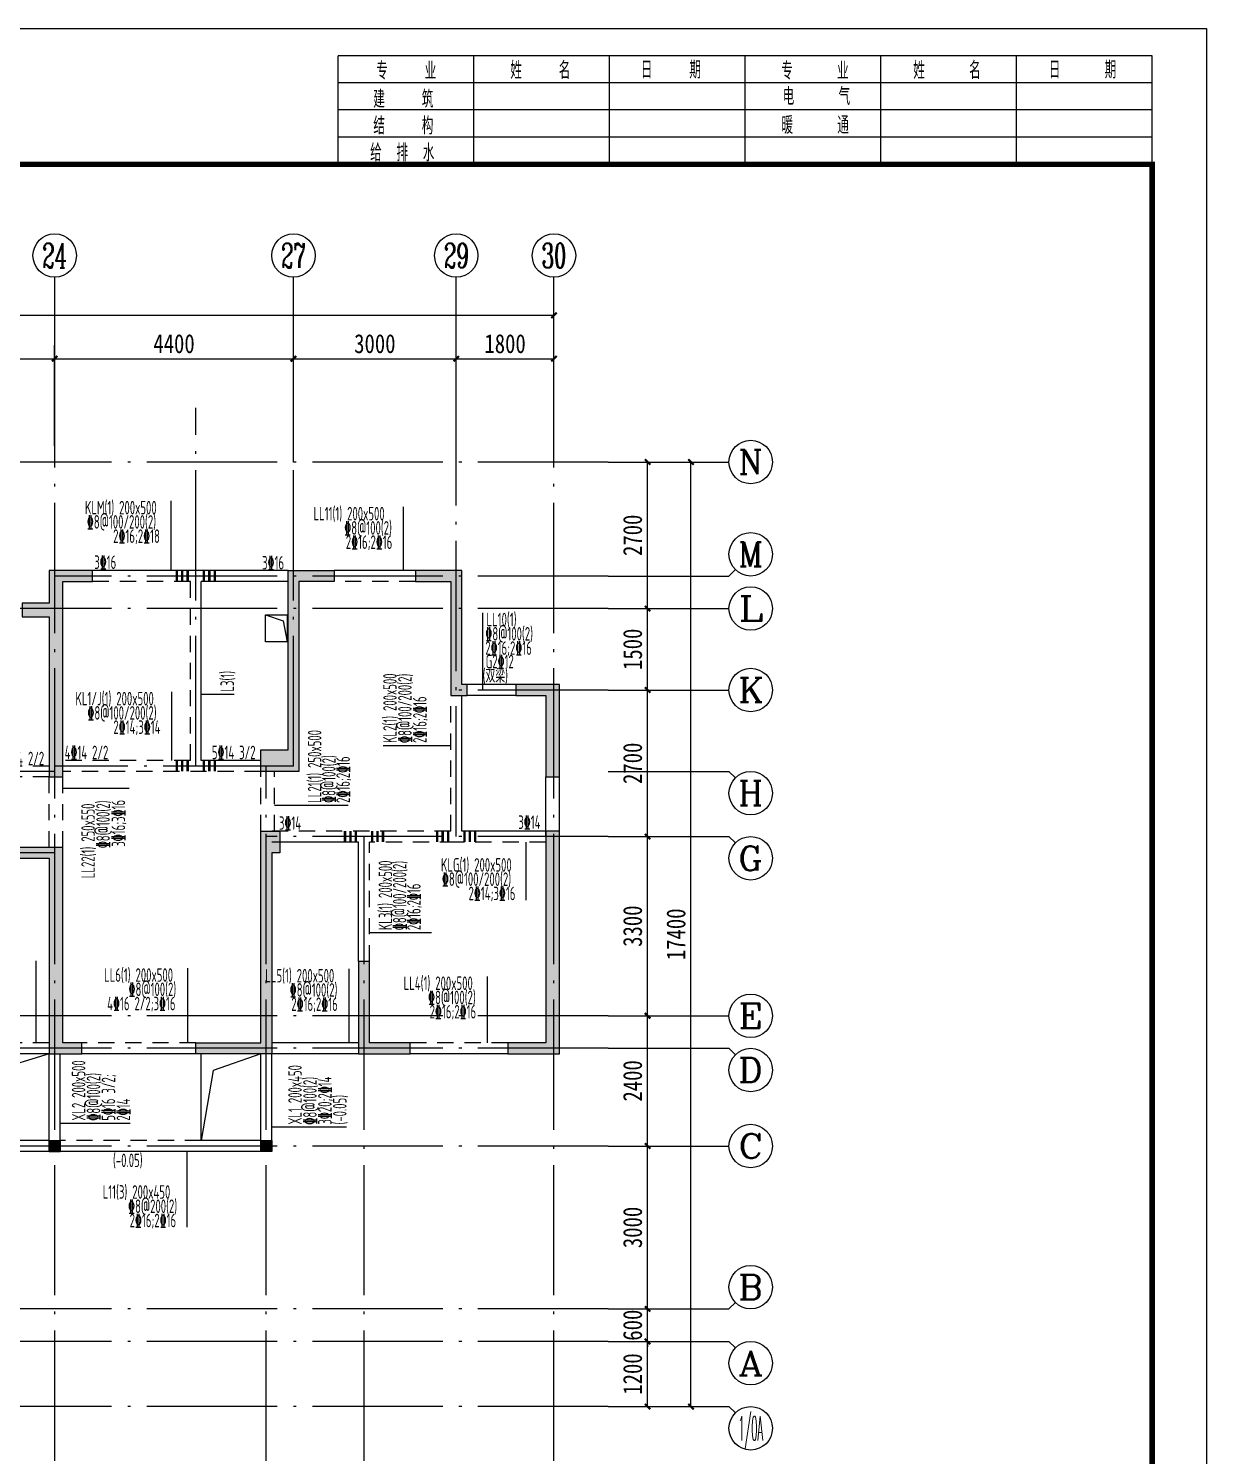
# Model space of a CAD drawing. Extents: x -144902 to 588294, y -160863 to 65494.
# Drawn here: x 495135 to 516840, y -27129 to -845 of the extents above; entities that cross this region are included whole.
import ezdxf
from ezdxf.enums import TextEntityAlignment as Align

# ---------------------------------------------------------------- set-up
doc = ezdxf.new("R2010")
doc.units = 0
doc.header["$LTSCALE"] = 100
doc.linetypes.add('3', pattern=[5, 3, -2])
doc.linetypes.add('ACAD_ISO04W100', pattern=[30.5, 24, -3, 0.5, -3])
doc.layers.get('0').update_dxf_attribs({"linetype": 'CONTINUOUS'})
doc.layers.get('Defpoints').update_dxf_attribs({"linetype": 'CONTINUOUS'})
for name, color, linetype in [('1508', 2, 'CONTINUOUS'), ('AXIS', 3, 'CONTINUOUS'), ('AXIS_TEXT', 7, 'CONTINUOUS'), ('DOTE', 253, 'ACAD_ISO04W100'), ('GZ', 7, 'CONTINUOUS'), ('HATCH', 254, 'CONTINUOUS'), ('HIDE_BEAMDIMMASS', 2, 'CONTINUOUS'), ('PUB_TITLE', 4, 'CONTINUOUS'), ('P排气道', 232, 'CONTINUOUS'), ('S_BEAMDIMLOCAL', 7, 'CONTINUOUS'), ('S_BEAMDIMMASS', 2, 'CONTINUOUS'), ('tk', 7, 'CONTINUOUS'), ('梁', 4, 'CONTINUOUS'), ('梁虚线', 134, '3'), ('次梁箍筋', 1, 'CONTINUOUS'), ('砼墙', 3, 'CONTINUOUS'), ('门', 174, 'CONTINUOUS'), ('门虚线', 174, '3'), ('零厚板', 7, 'CONTINUOUS')]:
    doc.layers.add(name, color=color, linetype=linetype)
doc.styles.add('_HZTXT', font='complex.shx', dxfattribs={"width": 0.7, "bigfont": 'tssdchn.shx'})
doc.styles.add('COMPLEX', font='COMPLEX')
doc.styles.add('DIM_FONT', font='SIMHEI.TTF', dxfattribs={"width": 0.8})
doc.styles.add('DX', font='tssdeng.shx', dxfattribs={"width": 0.7, "bigfont": 'tssdchn.shx'})
doc.styles.get("Standard").update_dxf_attribs({"font": 'tssdeng.shx', "width": 0.7, "bigfont": 'tssdchn.shx'})
doc.dimstyles.new('_TCH_ARCH&&100', dxfattribs={"dimtxt": 350, "dimasz": 100, "dimexe": 250, "dimexo": 300, "dimgap": 100, "dimtad": 1, "dimdec": 0, "dimzin": 0, "dimdsep": 46, "dimtxsty": 'DIM_FONT', "dimblk": 'ARCHTICK', "dimcen": 0.09, "dimclrt": 7, "dimazin": 2, "dimtfac": 1, "dimtdec": 0, "dimtix": 1, "dimtmove": 2, "dimatfit": 3, "dimfxl": 1, "dimtolj": 1, "dimtzin": 0, "dimarcsym": 0})

# ---------------------------------------------------------------- blocks, each defined once
blk = doc.blocks.new('A1tk')
at = {"layer": 'PUB_TITLE'}
for p, q in [((500, 58400), (500, 43400)), ((2500, 58400), (500, 58400)), ((1000, 58400), (1000, 43400)), ((1500, 58400), (1500, 43400)), ((2000, 58400), (2000, 43400)), ((2500, 55900), (500, 55900)), ((2500, 53400), (500, 53400)), ((2500, 50900), (500, 50900)), ((2500, 48400), (500, 48400)), ((2500, 45900), (500, 45900)), ((2500, 43400), (500, 43400))]:
    blk.add_line(p, q, dxfattribs=at)
at = {"layer": 'tk', "color": 5}
blk.add_lwpolyline([(0, 0), (0, 59400), (84100, 59400), (84100, 0)], close=True, dxfattribs=at)
at = {"layer": 'tk', "const_width": 100}
blk.add_lwpolyline([(2500, 1000), (83100, 1000), (83100, 58400), (2500, 58400)], close=True, dxfattribs=at)
at = {"layer": 'PUB_TITLE', "style": 'DX', "width": 0.7}
for s, p in [('日      期', (747, 57116, 2200)), ('姓      名 ', (752, 54687)), ('专      业', (762, 52186)), ('电      气', (1232, 52213, 2200)), ('暖      通', (1766, 52190, 2200)), ('日     期', (747, 49531, 2200)), ('姓     名', (752, 47126)), ('专     业', (762, 44655)), ('建     筑', (1283, 44602, 2200)), ('结     构', (1774, 44602, 2200)), ('给  排  水', (2271, 44582, 2200))]:
    blk.add_text(s, height=320, rotation=90, dxfattribs=at).set_placement(p, align=Align.MIDDLE)
blk = doc.blocks.new('2012120710010639')
at = {"layer": 'P排气道', "linetype": 'ByBlock'}
blk.add_lwpolyline([(400, 5400), (400, 5900), (0, 5900), (0, 5400)], close=True, dxfattribs=at)
blk.add_lwpolyline([(400, 5900), (77, 5789), (0, 5400)], dxfattribs=at)
blk = doc.blocks.new('_ArchTick')
at = {"color": 0, "linetype": 'ByBlock', "const_width": 0.4}
blk.add_lwpolyline([(-0.5, -0.5), (0.5, 0.5)], dxfattribs=at)
blk = doc.blocks.new('*D1659')
at = {"layer": 'AXIS', "color": 0, "lineweight": -2}
for p, q in [((44461, 5875), (45136, 5875)), ((44886, 4675), (44886, 5875)), ((44461, 4675), (45136, 4675))]:
    blk.add_line(p, q, dxfattribs=at)
at = {"layer": 'Defpoints', "color": 0}
for p in [(44161, 5875), (44886, 5875), (44161, 4675)]:
    blk.add_point(p, dxfattribs=at)
at = {"layer": 'AXIS', "color": 0, "lineweight": -2, "xscale": 100, "yscale": 100, "zscale": 100}
for p, rotation in [((44886, 5875), 90), ((44886, 4675), 270)]:
    blk.add_blockref('_ArchTick', p, dxfattribs=dict(at, rotation=rotation))
at = {"layer": 'AXIS', "color": 7, "insert": (44611, 5275), "char_height": 350, "attachment_point": 5, "rotation": 90, "style": 'DIM_FONT'}
blk.add_mtext('\\A1;1200', dxfattribs=at)
blk = doc.blocks.new('*D1660')
at = {"layer": 'AXIS', "color": 0, "lineweight": -2}
for p, q in [((44886, 6475), (44886, 6575)), ((44461, 6475), (45136, 6475)), ((44886, 5875), (44886, 6475)), ((44461, 5875), (45136, 5875)), ((44886, 5875), (44886, 5775))]:
    blk.add_line(p, q, dxfattribs=at)
at = {"layer": 'Defpoints', "color": 0}
for p in [(44161, 6475), (44886, 6475), (44161, 5875)]:
    blk.add_point(p, dxfattribs=at)
at = {"layer": 'AXIS', "color": 0, "lineweight": -2, "xscale": 100, "yscale": 100, "zscale": 100}
for p, rotation in [((44886, 6475), 270), ((44886, 5875), 90)]:
    blk.add_blockref('_ArchTick', p, dxfattribs=dict(at, rotation=rotation))
at = {"layer": 'AXIS', "color": 7, "insert": (44611, 6175), "char_height": 350, "attachment_point": 5, "rotation": 90, "style": 'DIM_FONT'}
blk.add_mtext('\\A1;600', dxfattribs=at)
blk = doc.blocks.new('*D1661')
at = {"layer": 'AXIS', "color": 0, "lineweight": -2}
for p, q in [((44461, 9475), (45136, 9475)), ((44886, 6475), (44886, 9475)), ((44461, 6475), (45136, 6475))]:
    blk.add_line(p, q, dxfattribs=at)
at = {"layer": 'Defpoints', "color": 0}
for p in [(44161, 9475), (44886, 9475), (44161, 6475)]:
    blk.add_point(p, dxfattribs=at)
at = {"layer": 'AXIS', "color": 0, "lineweight": -2, "xscale": 100, "yscale": 100, "zscale": 100}
for p, rotation in [((44886, 9475), 90), ((44886, 6475), 270)]:
    blk.add_blockref('_ArchTick', p, dxfattribs=dict(at, rotation=rotation))
at = {"layer": 'AXIS', "color": 7, "insert": (44611, 7975), "char_height": 350, "attachment_point": 5, "rotation": 90, "style": 'DIM_FONT'}
blk.add_mtext('\\A1;3000', dxfattribs=at)
blk = doc.blocks.new('*D1662')
at = {"layer": 'AXIS', "color": 0, "lineweight": -2}
for p, q in [((44461, 11875), (45136, 11875)), ((44886, 9475), (44886, 11875)), ((44461, 9475), (45136, 9475))]:
    blk.add_line(p, q, dxfattribs=at)
at = {"layer": 'Defpoints', "color": 0}
for p in [(44161, 11875), (44886, 11875), (44161, 9475)]:
    blk.add_point(p, dxfattribs=at)
at = {"layer": 'AXIS', "color": 0, "lineweight": -2, "xscale": 100, "yscale": 100, "zscale": 100}
for p, rotation in [((44886, 11875), 90), ((44886, 9475), 270)]:
    blk.add_blockref('_ArchTick', p, dxfattribs=dict(at, rotation=rotation))
at = {"layer": 'AXIS', "color": 7, "insert": (44611, 10675), "char_height": 350, "attachment_point": 5, "rotation": 90, "style": 'DIM_FONT'}
blk.add_mtext('\\A1;2400', dxfattribs=at)
blk = doc.blocks.new('*D1663')
at = {"layer": 'AXIS', "color": 0, "lineweight": -2}
for p, q in [((44461, 15175), (45136, 15175)), ((44886, 11875), (44886, 15175)), ((44461, 11875), (45136, 11875))]:
    blk.add_line(p, q, dxfattribs=at)
at = {"layer": 'Defpoints', "color": 0}
for p in [(44161, 15175), (44886, 15175), (44161, 11875)]:
    blk.add_point(p, dxfattribs=at)
at = {"layer": 'AXIS', "color": 0, "lineweight": -2, "xscale": 100, "yscale": 100, "zscale": 100}
for p, rotation in [((44886, 15175), 90), ((44886, 11875), 270)]:
    blk.add_blockref('_ArchTick', p, dxfattribs=dict(at, rotation=rotation))
at = {"layer": 'AXIS', "color": 7, "insert": (44611, 13525), "char_height": 350, "attachment_point": 5, "rotation": 90, "style": 'DIM_FONT'}
blk.add_mtext('\\A1;3300', dxfattribs=at)
blk = doc.blocks.new('*D1664')
at = {"layer": 'AXIS', "color": 0, "lineweight": -2}
for p, q in [((44461, 17875), (45136, 17875)), ((44886, 15175), (44886, 17875)), ((44461, 15175), (45136, 15175))]:
    blk.add_line(p, q, dxfattribs=at)
at = {"layer": 'Defpoints', "color": 0}
for p in [(44161, 17875), (44886, 17875), (44161, 15175)]:
    blk.add_point(p, dxfattribs=at)
at = {"layer": 'AXIS', "color": 0, "lineweight": -2, "xscale": 100, "yscale": 100, "zscale": 100}
for p, rotation in [((44886, 17875), 90), ((44886, 15175), 270)]:
    blk.add_blockref('_ArchTick', p, dxfattribs=dict(at, rotation=rotation))
at = {"layer": 'AXIS', "color": 7, "insert": (44611, 16525), "char_height": 350, "attachment_point": 5, "rotation": 90, "style": 'DIM_FONT'}
blk.add_mtext('\\A1;2700', dxfattribs=at)
blk = doc.blocks.new('*D1665')
at = {"layer": 'AXIS', "color": 0, "lineweight": -2}
for p, q in [((44461, 19375), (45136, 19375)), ((44886, 17875), (44886, 19375)), ((44461, 17875), (45136, 17875))]:
    blk.add_line(p, q, dxfattribs=at)
at = {"layer": 'Defpoints', "color": 0}
for p in [(44161, 19375), (44886, 19375), (44161, 17875)]:
    blk.add_point(p, dxfattribs=at)
at = {"layer": 'AXIS', "color": 0, "lineweight": -2, "xscale": 100, "yscale": 100, "zscale": 100}
for p, rotation in [((44886, 19375), 90), ((44886, 17875), 270)]:
    blk.add_blockref('_ArchTick', p, dxfattribs=dict(at, rotation=rotation))
at = {"layer": 'AXIS', "color": 7, "insert": (44611, 18625), "char_height": 350, "attachment_point": 5, "rotation": 90, "style": 'DIM_FONT'}
blk.add_mtext('\\A1;1500', dxfattribs=at)
blk = doc.blocks.new('*D1666')
at = {"layer": 'AXIS', "color": 0, "lineweight": -2}
for p, q in [((44461, 22075), (45136, 22075)), ((44886, 19375), (44886, 22075)), ((44461, 19375), (45136, 19375))]:
    blk.add_line(p, q, dxfattribs=at)
at = {"layer": 'Defpoints', "color": 0}
for p in [(44161, 22075), (44886, 22075), (44161, 19375)]:
    blk.add_point(p, dxfattribs=at)
at = {"layer": 'AXIS', "color": 0, "lineweight": -2, "xscale": 100, "yscale": 100, "zscale": 100}
for p, rotation in [((44886, 22075), 90), ((44886, 19375), 270)]:
    blk.add_blockref('_ArchTick', p, dxfattribs=dict(at, rotation=rotation))
at = {"layer": 'AXIS', "color": 7, "insert": (44611, 20725), "char_height": 350, "attachment_point": 5, "rotation": 90, "style": 'DIM_FONT'}
blk.add_mtext('\\A1;2700', dxfattribs=at)
blk = doc.blocks.new('*D1667')
at = {"layer": 'AXIS', "color": 0, "lineweight": -2}
for p, q in [((44461, 22075), (45936, 22075)), ((45686, 4675), (45686, 22075)), ((44461, 4675), (45936, 4675))]:
    blk.add_line(p, q, dxfattribs=at)
at = {"layer": 'Defpoints', "color": 0}
for p in [(44161, 22075), (45686, 22075), (44161, 4675, 0)]:
    blk.add_point(p, dxfattribs=at)
at = {"layer": 'AXIS', "color": 0, "lineweight": -2, "xscale": 100, "yscale": 100, "zscale": 100}
for p, rotation in [((45686, 22075), 90), ((45686, 4675), 270)]:
    blk.add_blockref('_ArchTick', p, dxfattribs=dict(at, rotation=rotation))
at = {"layer": 'AXIS', "color": 7, "insert": (45411, 13375), "char_height": 350, "attachment_point": 5, "rotation": 90, "style": 'DIM_FONT'}
blk.add_mtext('\\A1;17400', dxfattribs=at)
blk = doc.blocks.new('*D1668')
at = {"layer": 'AXIS', "color": 0, "lineweight": -2}
for p, q in [((41361, 22375), (41361, 24228)), ((43161, 22375), (43161, 24228)), ((41361, 23978), (43161, 23978))]:
    blk.add_line(p, q, dxfattribs=at)
at = {"layer": 'Defpoints', "color": 0}
for p in [(43161, 23978), (41361, 22075), (43161, 22075)]:
    blk.add_point(p, dxfattribs=at)
at = {"layer": 'AXIS', "color": 0, "lineweight": -2, "xscale": 100, "yscale": 100, "zscale": 100, "rotation": 180}
blk.add_blockref('_ArchTick', (41361, 23978), dxfattribs=at)
at = {"layer": 'AXIS', "color": 0, "lineweight": -2, "xscale": 100, "yscale": 100, "zscale": 100}
blk.add_blockref('_ArchTick', (43161, 23978), dxfattribs=at)
at = {"layer": 'AXIS', "color": 7, "insert": (42261, 24253), "char_height": 350, "attachment_point": 5, "style": 'DIM_FONT'}
blk.add_mtext('\\A1;1800', dxfattribs=at)
blk = doc.blocks.new('*D1669')
at = {"layer": 'AXIS', "color": 0, "lineweight": -2}
for p, q in [((38361, 22375), (38361, 24228)), ((41361, 22375), (41361, 24228)), ((38361, 23978), (41361, 23978))]:
    blk.add_line(p, q, dxfattribs=at)
at = {"layer": 'Defpoints', "color": 0}
for p in [(41361, 23978), (38361, 22075), (41361, 22075)]:
    blk.add_point(p, dxfattribs=at)
at = {"layer": 'AXIS', "color": 0, "lineweight": -2, "xscale": 100, "yscale": 100, "zscale": 100, "rotation": 180}
blk.add_blockref('_ArchTick', (38361, 23978), dxfattribs=at)
at = {"layer": 'AXIS', "color": 0, "lineweight": -2, "xscale": 100, "yscale": 100, "zscale": 100}
blk.add_blockref('_ArchTick', (41361, 23978), dxfattribs=at)
at = {"layer": 'AXIS', "color": 7, "insert": (39861, 24253), "char_height": 350, "attachment_point": 5, "style": 'DIM_FONT'}
blk.add_mtext('\\A1;3000', dxfattribs=at)
blk = doc.blocks.new('*D1670')
at = {"layer": 'AXIS', "color": 0, "lineweight": -2}
for p, q in [((33961, 22375), (33961, 24228)), ((38361, 22375), (38361, 24228)), ((33961, 23978), (38361, 23978))]:
    blk.add_line(p, q, dxfattribs=at)
at = {"layer": 'Defpoints', "color": 0}
for p in [(38361, 23978), (33961, 22075), (38361, 22075)]:
    blk.add_point(p, dxfattribs=at)
at = {"layer": 'AXIS', "color": 0, "lineweight": -2, "xscale": 100, "yscale": 100, "zscale": 100, "rotation": 180}
blk.add_blockref('_ArchTick', (33961, 23978), dxfattribs=at)
at = {"layer": 'AXIS', "color": 0, "lineweight": -2, "xscale": 100, "yscale": 100, "zscale": 100}
blk.add_blockref('_ArchTick', (38361, 23978), dxfattribs=at)
at = {"layer": 'AXIS', "color": 7, "insert": (36161, 24253), "char_height": 350, "attachment_point": 5, "style": 'DIM_FONT'}
blk.add_mtext('\\A1;4400', dxfattribs=at)
blk = doc.blocks.new('*D1671')
at = {"layer": 'AXIS', "color": 0, "lineweight": -2}
for p, q in [((30961, 22375), (30961, 24228)), ((33961, 22375), (33961, 24228)), ((30961, 23978), (33961, 23978))]:
    blk.add_line(p, q, dxfattribs=at)
at = {"layer": 'Defpoints', "color": 0}
for p in [(33961, 23978), (30961, 22075), (33961, 22075)]:
    blk.add_point(p, dxfattribs=at)
at = {"layer": 'AXIS', "color": 0, "lineweight": -2, "xscale": 100, "yscale": 100, "zscale": 100, "rotation": 180}
blk.add_blockref('_ArchTick', (30961, 23978), dxfattribs=at)
at = {"layer": 'AXIS', "color": 0, "lineweight": -2, "xscale": 100, "yscale": 100, "zscale": 100}
blk.add_blockref('_ArchTick', (33961, 23978), dxfattribs=at)
at = {"layer": 'AXIS', "color": 7, "insert": (32461, 24253), "char_height": 350, "attachment_point": 5, "style": 'DIM_FONT'}
blk.add_mtext('\\A1;3000', dxfattribs=at)
blk = doc.blocks.new('*D1686')
at = {"layer": 'AXIS', "color": 0, "lineweight": -2}
for p, q in [((4061, 22375), (4061, 25028)), ((43161, 22375), (43161, 25028)), ((4061, 24778), (43161, 24778))]:
    blk.add_line(p, q, dxfattribs=at)
at = {"layer": 'Defpoints', "color": 0}
for p in [(43161, 24778), (4061, 22075), (43161, 22075)]:
    blk.add_point(p, dxfattribs=at)
at = {"layer": 'AXIS', "color": 0, "lineweight": -2, "xscale": 100, "yscale": 100, "zscale": 100, "rotation": 180}
blk.add_blockref('_ArchTick', (4061, 24778), dxfattribs=at)
at = {"layer": 'AXIS', "color": 0, "lineweight": -2, "xscale": 100, "yscale": 100, "zscale": 100}
blk.add_blockref('_ArchTick', (43161, 24778), dxfattribs=at)
at = {"layer": 'AXIS', "color": 7, "insert": (23611, 25053), "char_height": 350, "attachment_point": 5, "style": 'DIM_FONT'}
blk.add_mtext('\\A1;39100', dxfattribs=at)
blk = doc.blocks.new('_AXISO')
blk.add_circle((0, 0), 0.5)
at = {"layer": 'AXIS_TEXT', "style": 'COMPLEX', "width": 1.041667}
blk.add_attdef('A', text='', height=0.56, dxfattribs=at).set_placement((-0.25, -0.28), (0.25, -0.28), align=Align.FIT)
blk = doc.blocks.new('2012122714531000')
at = {"layer": 'HATCH'}
blk.add_hatch(color=256, dxfattribs=at).paths.add_polyline_path([(0, 200), (200, 200), (200, 0), (0, 0)])
at = {"layer": 'GZ'}
blk.add_lwpolyline([(0, 200), (200, 200), (200, 0), (0, 0)], close=True, dxfattribs=at)
blk = doc.blocks.new('2012122621245179')
at = {"layer": 'HATCH'}
for points in [[(34661.4, 20075), (33861.4, 20075), (33861.4, 19475), (33361.4, 19475), (33361.4, 19225), (33861.4, 19225), (33861.4, 16275), (34111.4, 16275), (34111.4, 19875), (34661.4, 19875)], [(38461.4, 19875), (38461.4, 16375), (37761.4, 16375), (37761.4, 16775), (38261.4, 16775), (38261.4, 20075), (39111.4, 20075), (39111.4, 19875)], [(41261.4, 19875), (41261.4, 17775), (41561.4, 17775), (41561.4, 17975), (41461.4, 17975), (41461.4, 20075), (40611.4, 20075), (40611.4, 19875)], [(43011.4, 16275), (43261.4, 16275), (43261.4, 17975), (42461.4, 17975), (42461.4, 17775), (43011.4, 17775)], [(37761.4, 11375), (37761.4, 15275), (38111.4, 15275), (38111.4, 14875), (37961.4, 14875), (37961.4, 11175), (36561.4, 11175), (36561.4, 11375)], [(43011.4, 11375), (42311.4, 11375), (42311.4, 11175), (43261.4, 11175), (43261.4, 15275), (43011.4, 15275)], [(34111.4, 11375), (34111.4, 14975), (32461.4, 14975), (32461.4, 14775), (33861.4, 14775), (33861.4, 11175), (34461.4, 11175), (34461.4, 11375)], [(39561.4, 11175), (40511.4, 11175), (40511.4, 11375), (39761.4, 11375), (39761.4, 12875), (39561.4, 12875)]]:
    blk.add_hatch(color=256, dxfattribs=at).paths.add_polyline_path(points)
at = {"layer": 'AXIS'}
for p, q in [((33961.4, 22075, 0), (33961.4, 25477.6, 0)), ((38361.4, 22075, 0), (38361.4, 25477.6, 0)), ((41361.4, 22075, 0), (41361.4, 25477.6, 0)), ((43161.4, 22075, 0), (43161.4, 25477.6, 0)), ((44161.4, 22075, 0), (46386.4, 22075, 0)), ((46503.5, 20092.2, 0), (46386.4, 19975, 0)), ((44161.4, 19975, 0), (46386.4, 19975, 0)), ((44161.4, 19375, 0), (46386.4, 19375, 0)), ((44161.4, 17875, 0), (46386.4, 17875, 0)), ((44161.4, 16375, 0), (46386.4, 16375, 0)), ((46503.5, 16257.8, 0), (46386.4, 16375, 0)), ((44161.4, 15175, 0), (46386.4, 15175, 0)), ((46503.5, 15057.8, 0), (46386.4, 15175, 0)), ((44161.4, 11875, 0), (46386.4, 11875, 0)), ((44161.4, 11275, 0), (46386.4, 11275, 0)), ((46503.5, 11157.8, 0), (46386.4, 11275, 0)), ((44161.4, 9475, 0), (46386.4, 9475, 0)), ((46503.5, 6592.2, 0), (46386.4, 6475, 0)), ((44161.4, 6475, 0), (46386.4, 6475, 0)), ((44161.4, 5875, 0), (46386.4, 5875, 0)), ((46503.5, 5757.8, 0), (46386.4, 5875, 0)), ((44161.4, 4675, 0), (46386.4, 4675, 0)), ((46503.5, 4557.8, 0), (46386.4, 4675, 0))]:
    blk.add_line(p, q, dxfattribs=at)
at = {"layer": 'DOTE'}
for p, q in [((33961.4, 3675, 0), (33961.4, 23075, 0)), ((36561.4, 16475, 0), (36561.4, 23075, 0)), ((38361.4, 16475, 0), (38361.4, 23075, 0)), ((41361.4, 15175, 0), (41361.4, 23075, 0)), ((43161.4, 3675, 0), (43161.4, 23075, 0)), ((44161.4, 22075, 0), (3061.4, 22075, 0)), ((44161.4, 19975, 0), (33961.4, 19975, 0)), ((44161.4, 19375, 0), (8661.4, 19375, 0)), ((44161.4, 17875, 0), (41361.4, 17875, 0)), ((33961.4, 16375, 0), (28661.4, 16375, 0)), ((38361.4, 16475, 0), (33961.4, 16475, 0)), ((37861.4, 3675, 0), (37861.4, 16475, 0)), ((44161.4, 15175, 0), (37861.4, 15175, 0)), ((39661.4, 3675, 0), (39661.4, 15175, 0)), ((33961.4, 14875, 0), (3461.4, 14875, 0)), ((44161.4, 11875, 0), (16261.4, 11875, 0)), ((44161.4, 11875, 0), (39661.4, 11875, 0)), ((44161.4, 11275, 0), (3061.4, 11275, 0)), ((44161.4, 9475, 0), (3061.4, 9475, 0)), ((44161.4, 6475, 0), (3061.4, 6475, 0)), ((44161.4, 5875, 0), (29161.4, 5875, 0)), ((44161.4, 4675, 0), (3061.4, 4675, 0))]:
    blk.add_line(p, q, dxfattribs=at)
at = {"layer": '梁'}
for p, q in [((36561.4, 20075), (34661.4, 20075)), ((38261.4, 20075), (36561.4, 20075)), ((40611.4, 20075), (39111.4, 20075)), ((36661.4, 16575), (36661.4, 19875)), ((38261.4, 19875), (36661.4, 19875)), ((41461.4, 15275), (41461.4, 17775)), ((37761.4, 16575), (36661.4, 16575)), ((43011.4, 15275), (41461.4, 15275)), ((39561.4, 15075), (37961.4, 15075)), ((39561.4, 12875), (39561.4, 15075)), ((39561.4, 11375), (37961.4, 11375)), ((33861.4, 11175), (32561.4, 11175)), ((33861.4, 9375), (33861.4, 11175)), ((34061.4, 9375), (34061.4, 11175)), ((36561.4, 11175), (34461.4, 11175)), ((39561.4, 11175), (37961.4, 11175)), ((42311.4, 11175), (40511.4, 11175)), ((33861.4, 9375), (34061.4, 9375))]:
    blk.add_line(p, q, dxfattribs=at)
at = {"layer": '梁', "color": 210}
for p, q in [((42461.4, 17975), (41561.4, 17975)), ((42461.4, 17775), (41561.4, 17775)), ((36661.4, 9575), (36661.4, 11175)), ((37761.4, 9575), (37761.4, 11175)), ((37961.4, 9375), (37961.4, 11175)), ((33861.4, 9575), (32561.4, 9575)), ((37761.4, 9575), (36661.4, 9575)), ((33861.4, 9375), (32561.4, 9375)), ((36661.4, 9375), (34061.4, 9375)), ((37961.4, 9375), (36661.4, 9375))]:
    blk.add_line(p, q, dxfattribs=at)
at = {"layer": '梁虚线'}
for p, q in [((36461.4, 19875), (34661.4, 19875)), ((36461.4, 16575), (36461.4, 19875)), ((40611.4, 19875), (39111.4, 19875)), ((41261.4, 15275), (41261.4, 17775)), ((36461.4, 16575), (34111.4, 16575)), ((33861.4, 16475), (31061.4, 16475)), ((34111.4, 14975), (34111.4, 16375)), ((37761.4, 16375), (34111.4, 16375)), ((37761.4, 15275), (37761.4, 16375)), ((38011.4, 15275), (38011.4, 16375)), ((33861.4, 16275), (31061.4, 16275)), ((33861.4, 14975), (33861.4, 16275)), ((41261.4, 15275), (37961.4, 15275)), ((39761.4, 12875), (39761.4, 15075)), ((41361.4, 15075), (39761.4, 15075)), ((43011.4, 15075), (41361.4, 15075)), ((33861.4, 11375), (32561.4, 11375)), ((36561.4, 11375), (34461.4, 11375)), ((42311.4, 11375), (40511.4, 11375))]:
    blk.add_line(p, q, dxfattribs=at)
at = {"layer": '梁虚线', "color": 210}
blk.add_line((36661.4, 9575), (34061.4, 9575), dxfattribs=at)
at = {"layer": '砼墙'}
for points in [[(34661.4, 20075), (33861.4, 20075), (33861.4, 19475), (33361.4, 19475), (33361.4, 19225), (33861.4, 19225), (33861.4, 16275), (34111.4, 16275), (34111.4, 19875), (34661.4, 19875)], [(38461.4, 19875), (38461.4, 16375), (37761.4, 16375), (37761.4, 16775), (38261.4, 16775), (38261.4, 20075), (39111.4, 20075), (39111.4, 19875)], [(41261.4, 19875), (41261.4, 17775), (41561.4, 17775), (41561.4, 17975), (41461.4, 17975), (41461.4, 20075), (40611.4, 20075), (40611.4, 19875)], [(43011.4, 16275), (43261.4, 16275), (43261.4, 17975), (42461.4, 17975), (42461.4, 17775), (43011.4, 17775)], [(37761.4, 11375), (37761.4, 15275), (38111.4, 15275), (38111.4, 14875), (37961.4, 14875), (37961.4, 11175), (36561.4, 11175), (36561.4, 11375)], [(43011.4, 11375), (42311.4, 11375), (42311.4, 11175), (43261.4, 11175), (43261.4, 15275), (43011.4, 15275)], [(34111.4, 11375), (34111.4, 14975), (32461.4, 14975), (32461.4, 14775), (33861.4, 14775), (33861.4, 11175), (34461.4, 11175), (34461.4, 11375)], [(39561.4, 11175), (40511.4, 11175), (40511.4, 11375), (39761.4, 11375), (39761.4, 12875), (39561.4, 12875)]]:
    blk.add_lwpolyline(points, close=True, dxfattribs=at)
at = {"layer": '门'}
for p, q in [((43011.4, 15175), (43011.4, 16175)), ((43261.4, 15175), (43261.4, 16175))]:
    blk.add_line(p, q, dxfattribs=at)
at = {"layer": '门虚线'}
for p, q in [((43011.4, 15175), (43011.4, 16275)), ((43261.4, 15175), (43261.4, 16275))]:
    blk.add_line(p, q, dxfattribs=at)
at = {"layer": '零厚板'}
for points in [[(33861.4, 11175), (32851.5, 10865.3), (32561.4, 9575)], [(37761.4, 11175), (36879, 10866.7), (36661.4, 9575)]]:
    blk.add_lwpolyline(points, dxfattribs=at)
at = {"xscale": -1}
blk.add_blockref('2012120710010639', (38246.4, 13360, 0), dxfattribs=at)
at = {"layer": 'AXIS'}
ref = blk.add_blockref('_AXISO', (33961.4, 25877.6, 0), dxfattribs=dict(at, xscale=800, yscale=800, zscale=800))
ref.add_attrib('A', '24', dxfattribs={"layer": 'AXIS_TEXT', "height": 452.55, "style": '_HZTXT', "width": 0.583333}).set_placement((33735.1, 25651.4, 0), (34187.6, 25651.4, 0), align=Align.FIT)
ref = blk.add_blockref('_AXISO', (38361.4, 25877.6, 0), dxfattribs=dict(at, xscale=800, yscale=800, zscale=800))
ref.add_attrib('A', '27', dxfattribs={"layer": 'AXIS_TEXT', "height": 452.55, "style": '_HZTXT', "width": 0.617647}).set_placement((38135.1, 25651.4, 0), (38587.6, 25651.4, 0), align=Align.FIT)
ref = blk.add_blockref('_AXISO', (41361.4, 25877.6, 0), dxfattribs=dict(at, xscale=800, yscale=800, zscale=800))
ref.add_attrib('A', '29', dxfattribs={"layer": 'AXIS_TEXT', "height": 452.55, "style": '_HZTXT', "width": 0.617647}).set_placement((41135.1, 25651.4, 0), (41587.6, 25651.4, 0), align=Align.FIT)
ref = blk.add_blockref('_AXISO', (43161.4, 25877.6, 0), dxfattribs=dict(at, xscale=800, yscale=800, zscale=800))
ref.add_attrib('A', '30', dxfattribs={"layer": 'AXIS_TEXT', "height": 452.55, "style": '_HZTXT', "width": 0.636364}).set_placement((42935.1, 25651.4, 0), (43387.6, 25651.4, 0), align=Align.FIT)
ref = blk.add_blockref('_AXISO', (46786.4, 22075, 0), dxfattribs=dict(at, xscale=800, yscale=800, zscale=800))
ref.add_attrib('A', 'N', dxfattribs={"layer": 'AXIS_TEXT', "height": 452.5, "style": '_HZTXT', "width": 1.105263}).set_placement((46560.1, 21848.7, 0), (47012.6, 21848.7, 0), align=Align.FIT)
ref = blk.add_blockref('_AXISO', (46786.4, 20375, 0), dxfattribs=dict(at, xscale=800, yscale=800, zscale=800))
ref.add_attrib('A', 'M', dxfattribs={"layer": 'AXIS_TEXT', "height": 452.5, "style": '_HZTXT'}).set_placement((46560.1, 20148.7, 0), (47012.6, 20148.7, 0), align=Align.FIT)
ref = blk.add_blockref('_AXISO', (46786.4, 19375, 0), dxfattribs=dict(at, xscale=800, yscale=800, zscale=800))
ref.add_attrib('A', 'L', dxfattribs={"layer": 'AXIS_TEXT', "height": 452.5, "style": '_HZTXT', "width": 1.4}).set_placement((46560.1, 19148.7, 0), (47012.6, 19148.7, 0), align=Align.FIT)
ref = blk.add_blockref('_AXISO', (46786.4, 17875, 0), dxfattribs=dict(at, xscale=800, yscale=800, zscale=800))
ref.add_attrib('A', 'K', dxfattribs={"layer": 'AXIS_TEXT', "height": 452.5, "style": '_HZTXT', "width": 1.105263}).set_placement((46560.1, 17648.7, 0), (47012.6, 17648.7, 0), align=Align.FIT)
ref = blk.add_blockref('_AXISO', (46786.4, 15975, 0), dxfattribs=dict(at, xscale=800, yscale=800, zscale=800))
ref.add_attrib('A', 'H', dxfattribs={"layer": 'AXIS_TEXT', "height": 452.5, "style": '_HZTXT', "width": 1.05}).set_placement((46560.1, 15748.7, 0), (47012.6, 15748.7, 0), align=Align.FIT)
ref = blk.add_blockref('_AXISO', (46786.4, 14775, 0), dxfattribs=dict(at, xscale=800, yscale=800, zscale=800))
ref.add_attrib('A', 'G', dxfattribs={"layer": 'AXIS_TEXT', "height": 452.5, "style": '_HZTXT', "width": 1.166667}).set_placement((46560.1, 14548.7, 0), (47012.6, 14548.7, 0), align=Align.FIT)
ref = blk.add_blockref('_AXISO', (46786.4, 11875, 0), dxfattribs=dict(at, xscale=800, yscale=800, zscale=800))
ref.add_attrib('A', 'E', dxfattribs={"layer": 'AXIS_TEXT', "height": 452.5, "style": '_HZTXT', "width": 1.3125}).set_placement((46560.1, 11648.7, 0), (47012.6, 11648.7, 0), align=Align.FIT)
ref = blk.add_blockref('_AXISO', (46786.4, 10875, 0), dxfattribs=dict(at, xscale=800, yscale=800, zscale=800))
ref.add_attrib('A', 'D', dxfattribs={"layer": 'AXIS_TEXT', "height": 452.5, "style": '_HZTXT', "width": 1.235294}).set_placement((46560.1, 10648.7, 0), (47012.6, 10648.7, 0), align=Align.FIT)
ref = blk.add_blockref('_AXISO', (46786.4, 9475, 0), dxfattribs=dict(at, xscale=800, yscale=800, zscale=800))
ref.add_attrib('A', 'C', dxfattribs={"layer": 'AXIS_TEXT', "height": 452.5, "style": '_HZTXT', "width": 1.4}).set_placement((46560.1, 9248.7, 0), (47012.6, 9248.7, 0), align=Align.FIT)
ref = blk.add_blockref('_AXISO', (46786.4, 6875, 0), dxfattribs=dict(at, xscale=800, yscale=800, zscale=800))
ref.add_attrib('A', 'B', dxfattribs={"layer": 'AXIS_TEXT', "height": 452.5, "style": '_HZTXT', "width": 1.235294}).set_placement((46560.1, 6648.7, 0), (47012.6, 6648.7, 0), align=Align.FIT)
ref = blk.add_blockref('_AXISO', (46786.4, 5475, 0), dxfattribs=dict(at, xscale=800, yscale=800, zscale=800))
ref.add_attrib('A', 'A', dxfattribs={"layer": 'AXIS_TEXT', "height": 452.5, "style": '_HZTXT', "width": 1.166667}).set_placement((46560.1, 5248.7, 0), (47012.6, 5248.7, 0), align=Align.FIT)
ref = blk.add_blockref('_AXISO', (46786.4, 4275, 0), dxfattribs=dict(at, xscale=800, yscale=800, zscale=800))
ref.add_attrib('A', '1/0A', dxfattribs={"layer": 'AXIS_TEXT', "height": 452.55, "style": '_HZTXT', "width": 0.28}).set_placement((46560.1, 4048.7, 0), (47012.6, 4048.7, 0), align=Align.FIT)
at = {"layer": 'HATCH'}
for p in [(33861.4, 9375), (37761.4, 9375)]:
    blk.add_blockref('2012122714531000', p, dxfattribs=at)
at = {"layer": 'AXIS'}
for p1, p2, distance, picture, middle in [((4061.4, 22075, 0), (43161.4, 22075, 0), 2702.6, '*D1686', (23611.4, 25052.6, 0)), ((30961.4, 22075, 0), (33961.4, 22075, 0), 1902.6, '*D1671', (32461.4, 24252.6, 0)), ((33961.4, 22075, 0), (38361.4, 22075, 0), 1902.6, '*D1670', (36161.4, 24252.6, 0)), ((38361.4, 22075, 0), (41361.4, 22075, 0), 1902.6, '*D1669', (39861.4, 24252.6, 0)), ((41361.4, 22075, 0), (43161.4, 22075, 0), 1902.6, '*D1668', (42261.4, 24252.6, 0)), ((44161.4, 19375, 0), (44161.4, 22075, 0), -725, '*D1666', (44611.4, 20725, 0)), ((44161.4, 4675, 0), (44161.4, 22075, 0), -1525, '*D1667', (45411.4, 13375, 0)), ((44161.4, 17875, 0), (44161.4, 19375, 0), -725, '*D1665', (44611.4, 18625, 0)), ((44161.4, 15175, 0), (44161.4, 17875, 0), -725, '*D1664', (44611.4, 16525, 0)), ((44161.4, 11875, 0), (44161.4, 15175, 0), -725, '*D1663', (44611.4, 13525, 0)), ((44161.4, 9475, 0), (44161.4, 11875, 0), -725, '*D1662', (44611.4, 10675, 0)), ((44161.4, 6475, 0), (44161.4, 9475, 0), -725, '*D1661', (44611.4, 7975, 0)), ((44161.4, 5875, 0), (44161.4, 6475, 0), -725, '*D1660', (44611.4, 6175, 0)), ((44161.4, 4675, 0), (44161.4, 5875, 0), -725, '*D1659', (44611.4, 5275, 0))]:
    dim = blk.add_aligned_dim(p1=p1, p2=p2, distance=distance, dimstyle='_TCH_ARCH&&100', dxfattribs=at)
    dim.commit()
    dim.dimension.update_dxf_attribs({"geometry": picture, "text_midpoint": middle})

msp = doc.modelspace()

# ---------------------------------------------------------------- linework, layer by layer
at = {"layer": 'HIDE_BEAMDIMMASS'}
for p, q in [((498922.22, -13109.742, 0), (498316.541, -13109.742, 0)), ((501669.711, -14053.708), (502916.541, -14053.707)), ((496988.056, -14840.972, 0), (495766.541, -14840.972, 0)), ((501023.531, -15158.272, 0), (499666.541, -15158.272, 0)), ((502562.547, -17502.461, 0), (501416.541, -17502.461, 0)), ((497007.296, -21012.349), (495716.541, -21012.349)), ((500994.972, -21084.125), (499616.541, -21084.125))]:
    msp.add_line(p, q, dxfattribs=at)
at = {"layer": 'S_BEAMDIMMASS'}
for p, q in [((497759.819, -9544.971, 0), (497759.811, -10829.386, 0)), ((502041.022, -9655.789, 0), (502041.022, -10829.394, 0)), ((503502.127, -11606.192, 0), (503502.127, -13029.394, 0)), ((497769.845, -13063.33, 0), (497769.845, -14329.394, 0)), ((504302.282, -16901.038, 0), (504302.282, -15829.384, 0)), ((495269.622, -18020.45, 0), (495269.611, -19529.392, 0)), ((498066.322, -18154.707, 0), (498066.322, -19529.394, 0)), ((501036.116, -18166.541, 0), (501036.123, -19529.386, 0)), ((503585.475, -18305.118, 0), (503585.475, -19529.384, 0)), ((498057.714, -22926.028, 0), (498057.714, -21529.384, 0))]:
    msp.add_line(p, q, dxfattribs=at)
at = {"layer": '次梁箍筋', "const_width": 44.9, "elevation": 0}
for points in [[(497866.542, -10829.381), (497866.541, -11029.381)], [(497966.542, -10829.382), (497966.541, -11029.382)], [(498066.542, -10829.383), (498066.541, -11029.383)], [(498366.542, -10829.385), (498366.541, -11029.385)], [(498466.542, -10829.386), (498466.541, -11029.386)], [(498566.542, -10829.387), (498566.541, -11029.387)], [(497866.541, -14329.394), (497866.541, -14529.394)], [(497966.541, -14329.394), (497966.541, -14529.394)], [(498066.541, -14329.394), (498066.541, -14529.394)], [(498366.541, -14329.394), (498366.541, -14529.394)], [(498466.541, -14329.394), (498466.541, -14529.394)], [(498566.541, -14329.394), (498566.541, -14529.394)], [(500966.541, -15629.384), (500966.541, -15829.384)], [(501066.541, -15629.384), (501066.541, -15829.384)], [(501166.541, -15629.384), (501166.541, -15829.384)], [(501466.541, -15629.384), (501466.541, -15829.384)], [(501566.541, -15629.384), (501566.541, -15829.384)], [(501666.541, -15629.384), (501666.541, -15829.384)], [(502666.541, -15629.384), (502666.541, -15829.384)], [(502766.541, -15629.384), (502766.541, -15829.384)], [(502866.541, -15629.384), (502866.541, -15829.384)], [(503166.541, -15629.384), (503166.541, -15829.384)], [(503266.541, -15629.384), (503266.541, -15829.384)], [(503366.541, -15629.384), (503366.541, -15829.384)]]:
    msp.add_lwpolyline(points, dxfattribs=at)

# ---------------------------------------------------------------- block references
at = {"layer": '1508', "rotation": 270}
msp.add_blockref('A1tk', (457439.55, -844.592), dxfattribs=at)
at = {"layer": 'AXIS'}
msp.add_blockref('2012122621245179', (461655.183, -30904.394, 0), dxfattribs=at)

# ---------------------------------------------------------------- texts
at = {"layer": 'HIDE_BEAMDIMMASS', "width": 0.6}
for s, rotation, p in [('L3(1) ', 90, (498922.22, -13059.741, 0)), ('KL2(1) 200x500', 90.0000023, (501919.711, -14003.707)), ('%%1328@100/200(2)', 90.0000049, (502194.711, -14003.707)), ('2%%13216;2%%13216', 90.0000072, (502469.711, -14003.707)), ('LL21(1) 250x500', 90, (500531.663, -15108.271, 0)), ('%%1328@100(2)', 90, (500794.163, -15108.271, 0)), ('2%%13216;2%%13216', 90, (501056.663, -15108.271, 0)), ('LL22(1) 250x550', 90, (496356.484, -16495.41, 0)), ('%%1328@100(2)', 90, (496633.496, -15943.311, 0)), ('3%%13216;3%%13216', 90, (496915.883, -15916.358, 0)), ('KL3(1) 200x500', 90, (501835.131, -17452.46, 0)), ('%%1328@100/200(2)', 90, (502097.631, -17452.46, 0)), ('2%%13216;2%%13216', 90, (502360.131, -17452.46, 0)), ('XL2 200x500', 90, (496182.296, -20962.349)), ('XL1 200x450', 90, (500169.972, -21034.125)), ('%%1328@100(2)', 90, (496457.296, -20962.349)), ('5%%13216 3/2;', 90, (496732.296, -20962.349)), ('%%1328@100(2)', 90, (500444.972, -21034.125)), ('3%%13220;2%%13214', 90, (500719.972, -21034.125)), ('(-0.05)', 90, (500994.972, -21034.125)), ('2%%13214', 90, (497007.296, -20962.349))]:
    msp.add_text(s, height=250, rotation=rotation, dxfattribs=at).set_placement(p)
at = {"layer": 'S_BEAMDIMLOCAL', "width": 0.6}
for s, rotation, p in [('3%%13216', 0.0003445, (496346.303, -10799.616, 0)), ('3%%13216', 359.9996555, (499438.857, -10809.388, 0)), ('(-0.05)', 359.9999867, (496690.523, -21818.48, 0))]:
    msp.add_text(s, height=250, rotation=rotation, dxfattribs=at).set_placement(p)
for s, p in [('4%%13214 2/2', (494618.279, -14415.345, 0)), ('4%%13214 2/2', (495800.089, -14304.391, 0)), ('5%%13214 3/2', (498513.569, -14304.391, 0)), ('3%%13214', (499749.281, -15604.567, 0)), ('3%%13214', (504159.329, -15588.785, 0))]:
    msp.add_text(s, height=250, dxfattribs=at).set_placement(p)
at = {"layer": 'S_BEAMDIMMASS', "width": 0.6}
for s, rotation, p in [('KLM(1) 200x500', 359.9996432, (496174.611, -9794.961, 0)), ('%%1328@100/200(2)', 359.999646, (496209.815, -10057.461, 0)), ('2%%13216;2%%13218', 359.9996555, (496694.429, -10319.964, 0)), ('LL10(1)', 360, (503573.713, -11856.192, 0)), ('%%1328@100(2)', 360, (503552.128, -12118.692, 0)), ('2%%13216;2%%13216', 360, (503552.128, -12381.192, 0)), ('(双梁)', 360, (503502.337, -12892.333, 0)), ('G2%%13212', 360, (503559.063, -12629.833, 0)), ('LL5(1) 200x500', 0.0003229, (499497.064, -18416.55, 0)), ('%%1328@100(2)', 0.0003302, (499947.656, -18679.048, 0)), ('2%%13216;2%%13216', 0.0003266, (499976.504, -18941.547, 0))]:
    msp.add_text(s, height=250, rotation=rotation, dxfattribs=at).set_placement(p)
for s, p in [('LL11(1) 200x500', (500386.584, -9905.789, 0)), ('%%1328@100(2)', (500952.559, -10168.289, 0)), ('2%%13216;2%%13216', (500981.405, -10430.789, 0)), ('KL1/J(1) 200x500', (496000.023, -13313.33, 0)), ('%%1328@100/200(2)', (496219.844, -13575.83, 0)), ('2%%13214;3%%13214', (496698.691, -13838.33, 0)), ('KLG(1) 200x500', (502734.384, -16376.038, 0)), ('%%1328@100/200(2)', (502752.282, -16638.538, 0)), ('2%%13214;3%%13216', (503242.666, -16901.038, 0)), ('LL6(1) 200x500', (496527.269, -18404.707, 0)), ('%%1328@100(2)', (496977.859, -18667.207, 0)), ('LL4(1) 200x500', (502046.422, -18555.118, 0)), ('%%1328@100(2)', (502497.013, -18817.618, 0)), ('4%%13216 2/2;3%%13216', (496584.961, -18929.707, 0)), ('2%%13216;2%%13216', (502525.859, -19080.118, 0)), ('L11(3) 200x450', (496501.354, -22401.028, 0)), ('%%1328@200(2)', (496969.252, -22663.528, 0)), ('2%%13216;2%%13216', (496998.098, -22926.028, 0))]:
    msp.add_text(s, height=250, dxfattribs=at).set_placement(p)

doc.saveas('drawing.dxf')
